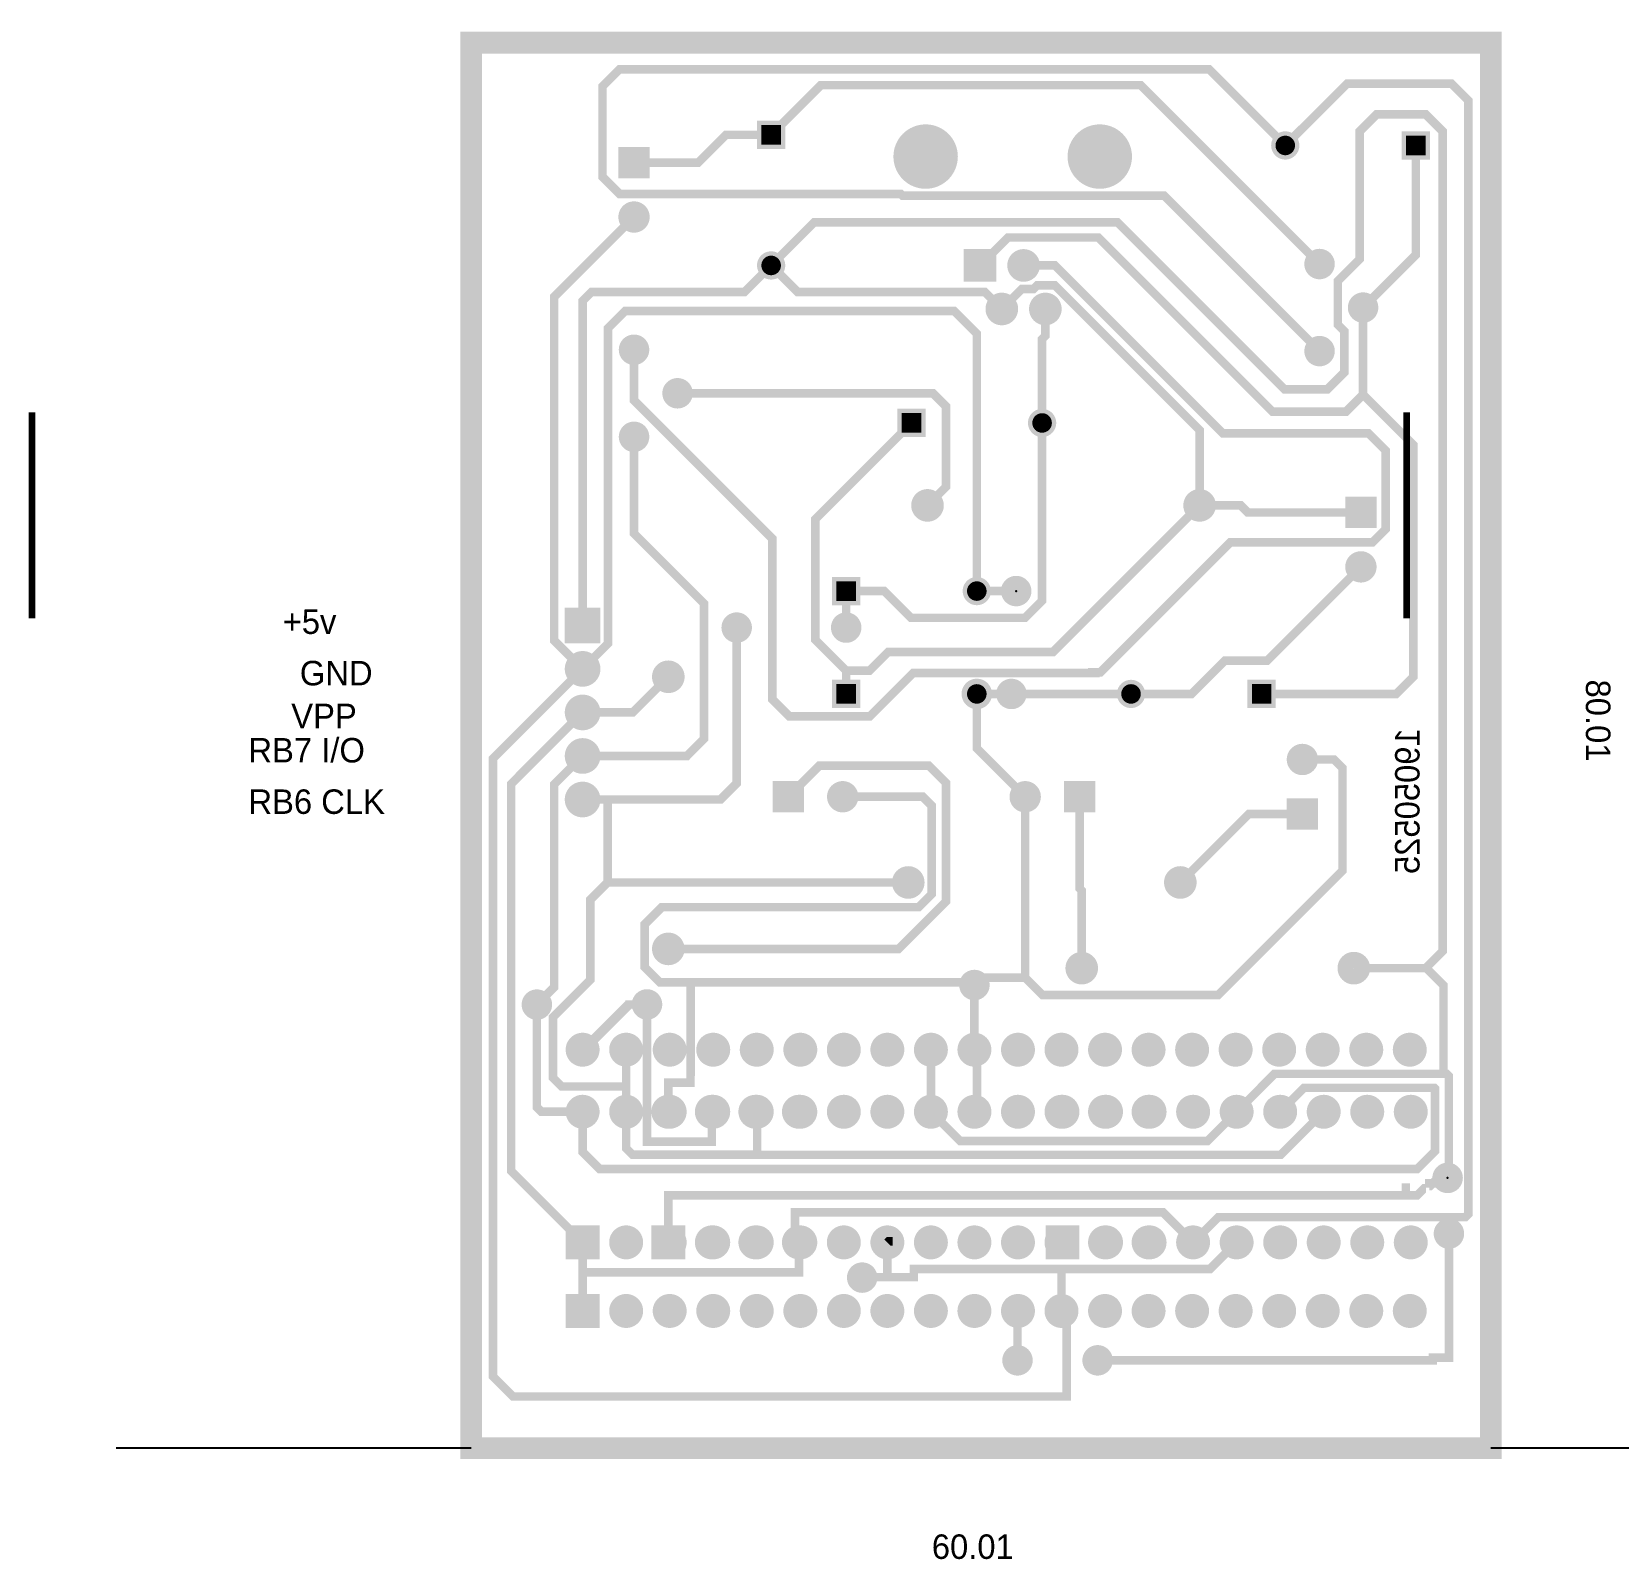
# Model space of a CAD drawing. Extents: x -267 to 397, y 62 to 270.
# Drawn here: x -266.8 to -174.2, y 62.2 to 151.3 of the extents above; entities that cross this region are included whole.
import ezdxf

# ---------------------------------------------------------------- set-up
doc = ezdxf.new("R2010")
doc.units = 0
doc.linetypes.add('ACAD_ISO03W100', pattern=[30, 12, -18])
doc.layers.get('0').update_dxf_attribs({"linetype": 'CONTINUOUS'})
doc.layers.add('ASYBOT', color=7, linetype='CONTINUOUS', true_color=0xffffff)
for name, color, linetype in [('BOTTOM', 7, 'CONTINUOUS'), ('PADSTACKS', 1, 'CONTINUOUS'), ('POWER', 7, 'CONTINUOUS'), ('SMTOP', 7, 'CONTINUOUS'), ('TEXT_SSTOP', 8, 'CONTINUOUS'), ('TOP', 2, 'CONTINUOUS')]:
    doc.layers.add(name, color=color, linetype=linetype)
doc.layers.get('PADSTACKS').off()

# ---------------------------------------------------------------- blocks, each defined once
blk = doc.blocks.new('PADSTACK_TM_CYLND_LLB_PAD3_1')
blk.add_point((0, 0))
at = {"layer": 'ASYBOT', "const_width": 0.052}
blk.add_lwpolyline([(-0.026, 0), (0.026, 0)], dxfattribs=at)
at = {"layer": 'BOTTOM', "const_width": 0.052}
blk.add_lwpolyline([(-0.026, 0), (0.026, 0)], dxfattribs=at)
at = {"layer": 'POWER', "const_width": 0.072}
blk.add_lwpolyline([(-0.036, 0), (0.036, 0)], dxfattribs=at)
at = {"layer": 'SMTOP', "const_width": 0.052}
blk.add_lwpolyline([(-0.026, 0), (0.026, 0)], dxfattribs=at)
at = {"layer": 'TOP', "const_width": 0.052}
blk.add_lwpolyline([(-0.026, 0), (0.026, 0)], dxfattribs=at)
blk = doc.blocks.new('PADSTACK_TM_CYLND_LLB_PAD4_1')
blk.add_point((0, 0))
at = {"layer": 'ASYBOT', "const_width": 0.026}
blk.add_lwpolyline([(-0.013, 0, 1), (0.013, 0, 1)], format="xyb", close=True, dxfattribs=at)
at = {"layer": 'BOTTOM', "const_width": 0.026}
blk.add_lwpolyline([(-0.013, 0, 1), (0.013, 0, 1)], format="xyb", close=True, dxfattribs=at)
at = {"layer": 'POWER', "const_width": 0.036}
blk.add_lwpolyline([(-0.018, 0, 1), (0.018, 0, 1)], format="xyb", close=True, dxfattribs=at)
at = {"layer": 'SMTOP', "const_width": 0.026}
blk.add_lwpolyline([(-0.013, 0, 1), (0.013, 0, 1)], format="xyb", close=True, dxfattribs=at)
at = {"layer": 'TOP', "const_width": 0.026}
blk.add_lwpolyline([(-0.013, 0, 1), (0.013, 0, 1)], format="xyb", close=True, dxfattribs=at)
blk = doc.blocks.new('FOOTPRINT_CAP_POL_C1')
at = {"layer": 'PADSTACKS'}
for name, p in [('PADSTACK_TM_CYLND_LLB_PAD3_1', (0, 0)), ('PADSTACK_TM_CYLND_LLB_PAD4_1', (0.125, 0))]:
    blk.add_blockref(name, p, dxfattribs=at)
blk = doc.blocks.new('FOOTPRINT_CAP_POL_C2')
at = {"layer": 'PADSTACKS'}
for name, p in [('PADSTACK_TM_CYLND_LLB_PAD3_1', (0, 0)), ('PADSTACK_TM_CYLND_LLB_PAD4_1', (0.125, 0))]:
    blk.add_blockref(name, p, dxfattribs=at)
blk = doc.blocks.new('PADSTACK_TM_DIODE_LLB_PAD30')
blk.add_point((0, 0))
at = {"layer": 'ASYBOT', "const_width": 0.0225}
blk.add_lwpolyline([(-0.0112, 0, 1), (0.0112, 0, 1)], format="xyb", close=True, dxfattribs=at)
at = {"layer": 'BOTTOM', "const_width": 0.0225}
blk.add_lwpolyline([(-0.0112, 0, 1), (0.0112, 0, 1)], format="xyb", close=True, dxfattribs=at)
at = {"layer": 'POWER', "const_width": 0.0325}
blk.add_lwpolyline([(-0.0162, 0, 1), (0.0162, 0, 1)], format="xyb", close=True, dxfattribs=at)
at = {"layer": 'SMTOP', "const_width": 0.0225}
blk.add_lwpolyline([(-0.0112, 0, 1), (0.0112, 0, 1)], format="xyb", close=True, dxfattribs=at)
at = {"layer": 'TOP', "const_width": 0.0225}
blk.add_lwpolyline([(-0.0112, 0, 1), (0.0112, 0, 1)], format="xyb", close=True, dxfattribs=at)
blk = doc.blocks.new('PADSTACK_TM_DIODE_LLB_PAD29')
blk.add_point((0, 0))
at = {"layer": 'ASYBOT', "const_width": 0.045}
blk.add_lwpolyline([(-0.0225, 0), (0.0225, 0)], dxfattribs=at)
at = {"layer": 'BOTTOM', "const_width": 0.045}
blk.add_lwpolyline([(-0.0225, 0), (0.0225, 0)], dxfattribs=at)
at = {"layer": 'POWER', "const_width": 0.065}
blk.add_lwpolyline([(-0.0325, 0), (0.0325, 0)], dxfattribs=at)
at = {"layer": 'SMTOP', "const_width": 0.045}
blk.add_lwpolyline([(-0.0225, 0), (0.0225, 0)], dxfattribs=at)
at = {"layer": 'TOP', "const_width": 0.045}
blk.add_lwpolyline([(-0.0225, 0), (0.0225, 0)], dxfattribs=at)
blk = doc.blocks.new('FOOTPRINT_DIODE_D1_2')
at = {"layer": 'PADSTACKS', "rotation": 90}
for name, p in [('PADSTACK_TM_DIODE_LLB_PAD29', (-0.3, 0)), ('PADSTACK_TM_DIODE_LLB_PAD30', (0, 0))]:
    blk.add_blockref(name, p, dxfattribs=at)
blk = doc.blocks.new('FOOTPRINT_DIODE_D2_2')
at = {"layer": 'PADSTACKS', "rotation": 90}
for name, p in [('PADSTACK_TM_DIODE_LLB_PAD29', (-0.3, 0)), ('PADSTACK_TM_DIODE_LLB_PAD30', (0, 0))]:
    blk.add_blockref(name, p, dxfattribs=at)
blk = doc.blocks.new('FOOTPRINT_DIODE_D3_2')
at = {"layer": 'PADSTACKS', "rotation": 90}
for name, p in [('PADSTACK_TM_DIODE_LLB_PAD29', (-0.3, 0)), ('PADSTACK_TM_DIODE_LLB_PAD30', (0, 0))]:
    blk.add_blockref(name, p, dxfattribs=at)
blk = doc.blocks.new('PADSTACK_TM_CYLND_LLB_PAD3')
blk.add_point((0, 0))
at = {"layer": 'ASYBOT', "const_width": 0.052}
blk.add_lwpolyline([(-0.026, 0), (0.026, 0)], dxfattribs=at)
at = {"layer": 'BOTTOM', "const_width": 0.052}
blk.add_lwpolyline([(-0.026, 0), (0.026, 0)], dxfattribs=at)
at = {"layer": 'POWER', "const_width": 0.072}
blk.add_lwpolyline([(-0.036, 0), (0.036, 0)], dxfattribs=at)
at = {"layer": 'SMTOP', "const_width": 0.052}
blk.add_lwpolyline([(-0.026, 0), (0.026, 0)], dxfattribs=at)
at = {"layer": 'TOP', "const_width": 0.052}
blk.add_lwpolyline([(-0.026, 0), (0.026, 0)], dxfattribs=at)
blk = doc.blocks.new('PADSTACK_TM_CYLND_LLB_PAD4')
blk.add_point((0, 0))
at = {"layer": 'ASYBOT', "const_width": 0.026}
blk.add_lwpolyline([(-0.013, 0, 1), (0.013, 0, 1)], format="xyb", close=True, dxfattribs=at)
at = {"layer": 'BOTTOM', "const_width": 0.026}
blk.add_lwpolyline([(-0.013, 0, 1), (0.013, 0, 1)], format="xyb", close=True, dxfattribs=at)
at = {"layer": 'POWER', "const_width": 0.036}
blk.add_lwpolyline([(-0.018, 0, 1), (0.018, 0, 1)], format="xyb", close=True, dxfattribs=at)
at = {"layer": 'SMTOP', "const_width": 0.026}
blk.add_lwpolyline([(-0.013, 0, 1), (0.013, 0, 1)], format="xyb", close=True, dxfattribs=at)
at = {"layer": 'TOP', "const_width": 0.026}
blk.add_lwpolyline([(-0.013, 0, 1), (0.013, 0, 1)], format="xyb", close=True, dxfattribs=at)
blk = doc.blocks.new('FOOTPRINT_LED_D5')
at = {"layer": 'PADSTACKS'}
for name, p in [('PADSTACK_TM_CYLND_LLB_PAD3', (0, 0)), ('PADSTACK_TM_CYLND_LLB_PAD4', (0.125, 0))]:
    blk.add_blockref(name, p, dxfattribs=at)
blk = doc.blocks.new('FOOTPRINT_LED_D6')
at = {"layer": 'PADSTACKS'}
for name, p in [('PADSTACK_TM_CYLND_LLB_PAD3', (0, 0)), ('PADSTACK_TM_CYLND_LLB_PAD4', (0.125, 0))]:
    blk.add_blockref(name, p, dxfattribs=at)
blk = doc.blocks.new('FOOTPRINT_LED_D7')
at = {"layer": 'PADSTACKS'}
for name, p in [('PADSTACK_TM_CYLND_LLB_PAD3', (0, 0)), ('PADSTACK_TM_CYLND_LLB_PAD4', (0.125, 0))]:
    blk.add_blockref(name, p, dxfattribs=at)
blk = doc.blocks.new('FOOTPRINT_DIODE_D8')
at = {"layer": 'PADSTACKS', "rotation": 90}
for name, p in [('PADSTACK_TM_DIODE_LLB_PAD29', (-0.3, 0)), ('PADSTACK_TM_DIODE_LLB_PAD30', (0, 0))]:
    blk.add_blockref(name, p, dxfattribs=at)
blk = doc.blocks.new('FOOTPRINT_DIODE_D9')
at = {"layer": 'PADSTACKS', "rotation": 90}
for name, p in [('PADSTACK_TM_DIODE_LLB_PAD29', (-0.3, 0)), ('PADSTACK_TM_DIODE_LLB_PAD30', (0, 0))]:
    blk.add_blockref(name, p, dxfattribs=at)
blk = doc.blocks.new('FOOTPRINT_DIODE_D10')
at = {"layer": 'PADSTACKS', "rotation": 90}
for name, p in [('PADSTACK_TM_DIODE_LLB_PAD29', (-0.3, 0)), ('PADSTACK_TM_DIODE_LLB_PAD30', (0, 0))]:
    blk.add_blockref(name, p, dxfattribs=at)
blk = doc.blocks.new('PADSTACK_TELE_LLB_PAD2')
blk.add_point((0, 0))
at = {"layer": 'ASYBOT', "const_width": 0.055}
blk.add_lwpolyline([(-0.0275, 0), (0.0275, 0)], dxfattribs=at)
at = {"layer": 'BOTTOM', "const_width": 0.055}
blk.add_lwpolyline([(-0.0275, 0), (0.0275, 0)], dxfattribs=at)
at = {"layer": 'POWER', "const_width": 0.075}
blk.add_lwpolyline([(-0.0375, 0), (0.0375, 0)], dxfattribs=at)
at = {"layer": 'SMTOP', "const_width": 0.055}
blk.add_lwpolyline([(-0.0275, 0), (0.0275, 0)], dxfattribs=at)
at = {"layer": 'TOP', "const_width": 0.055}
blk.add_lwpolyline([(-0.0275, 0), (0.0275, 0)], dxfattribs=at)
blk = doc.blocks.new('PADSTACK_TELE_LLB_PAD1')
blk.add_point((0, 0))
at = {"layer": 'ASYBOT', "const_width": 0.0275}
blk.add_lwpolyline([(-0.01375, 0, 1), (0.01375, 0, 1)], format="xyb", close=True, dxfattribs=at)
at = {"layer": 'BOTTOM', "const_width": 0.0275}
blk.add_lwpolyline([(-0.01375, 0, 1), (0.01375, 0, 1)], format="xyb", close=True, dxfattribs=at)
at = {"layer": 'POWER', "const_width": 0.0375}
blk.add_lwpolyline([(-0.01875, 0, 1), (0.01875, 0, 1)], format="xyb", close=True, dxfattribs=at)
at = {"layer": 'SMTOP', "const_width": 0.0275}
blk.add_lwpolyline([(-0.01375, 0, 1), (0.01375, 0, 1)], format="xyb", close=True, dxfattribs=at)
at = {"layer": 'TOP', "const_width": 0.0275}
blk.add_lwpolyline([(-0.01375, 0, 1), (0.01375, 0, 1)], format="xyb", close=True, dxfattribs=at)
blk = doc.blocks.new('PADSTACK_TELE_LLB_HOLE1')
blk.add_point((0, 0))
at = {"layer": 'ASYBOT', "const_width": 0.064}
blk.add_lwpolyline([(-0.032, 0, 1), (0.032, 0, 1)], format="xyb", close=True, dxfattribs=at)
at = {"layer": 'BOTTOM', "const_width": 0.064}
blk.add_lwpolyline([(-0.032, 0, 1), (0.032, 0, 1)], format="xyb", close=True, dxfattribs=at)
at = {"layer": 'POWER', "const_width": 0.074}
blk.add_lwpolyline([(-0.037, 0, 1), (0.037, 0, 1)], format="xyb", close=True, dxfattribs=at)
at = {"layer": 'SMTOP', "const_width": 0.064}
blk.add_lwpolyline([(-0.032, 0, 1), (0.032, 0, 1)], format="xyb", close=True, dxfattribs=at)
at = {"layer": 'TOP', "const_width": 0.064}
blk.add_lwpolyline([(-0.032, 0, 1), (0.032, 0, 1)], format="xyb", close=True, dxfattribs=at)
blk = doc.blocks.new('FOOTPRINT_RJ12_J2')
at = {"layer": 'PADSTACKS'}
for name, p in [('PADSTACK_TELE_LLB_HOLE1', (-0.275, 0.25)), ('PADSTACK_TELE_LLB_HOLE1', (0.125, 0.25)), ('PADSTACK_TELE_LLB_PAD2', (-0.15, 0)), ('PADSTACK_TELE_LLB_PAD1', (-0.05, 0)), ('PADSTACK_TELE_LLB_PAD1', (-0.1, -0.1)), ('PADSTACK_TELE_LLB_PAD1', (0, -0.1))]:
    blk.add_blockref(name, p, dxfattribs=at)
blk = doc.blocks.new('PADSTACK_BCON100T_LLB_PAD3')
blk.add_point((0, 0))
at = {"layer": 'ASYBOT', "const_width": 0.062}
blk.add_lwpolyline([(-0.031, 0), (0.031, 0)], dxfattribs=at)
at = {"layer": 'BOTTOM', "const_width": 0.062}
blk.add_lwpolyline([(-0.031, 0), (0.031, 0)], dxfattribs=at)
at = {"layer": 'POWER', "const_width": 0.082}
blk.add_lwpolyline([(-0.041, 0), (0.041, 0)], dxfattribs=at)
at = {"layer": 'SMTOP', "const_width": 0.062}
blk.add_lwpolyline([(-0.031, 0), (0.031, 0)], dxfattribs=at)
at = {"layer": 'TOP', "const_width": 0.062}
blk.add_lwpolyline([(-0.031, 0), (0.031, 0)], dxfattribs=at)
blk = doc.blocks.new('PADSTACK_BCON100T_LLB_PAD4')
blk.add_point((0, 0))
at = {"layer": 'ASYBOT', "const_width": 0.031}
blk.add_lwpolyline([(-0.0155, 0, 1), (0.0155, 0, 1)], format="xyb", close=True, dxfattribs=at)
at = {"layer": 'BOTTOM', "const_width": 0.031}
blk.add_lwpolyline([(-0.0155, 0, 1), (0.0155, 0, 1)], format="xyb", close=True, dxfattribs=at)
at = {"layer": 'POWER', "const_width": 0.041}
blk.add_lwpolyline([(-0.0205, 0, 1), (0.0205, 0, 1)], format="xyb", close=True, dxfattribs=at)
at = {"layer": 'SMTOP', "const_width": 0.031}
blk.add_lwpolyline([(-0.0155, 0, 1), (0.0155, 0, 1)], format="xyb", close=True, dxfattribs=at)
at = {"layer": 'TOP', "const_width": 0.031}
blk.add_lwpolyline([(-0.0155, 0, 1), (0.0155, 0, 1)], format="xyb", close=True, dxfattribs=at)
blk = doc.blocks.new('FOOTPRINT_CON5_J3')
at = {"layer": 'PADSTACKS'}
for name, p in [('PADSTACK_BCON100T_LLB_PAD3', (0, 0)), ('PADSTACK_BCON100T_LLB_PAD4', (0.1, 0)), ('PADSTACK_BCON100T_LLB_PAD4', (0.2, 0)), ('PADSTACK_BCON100T_LLB_PAD4', (0.3, 0)), ('PADSTACK_BCON100T_LLB_PAD4', (0.4, 0))]:
    blk.add_blockref(name, p, dxfattribs=at)
blk = doc.blocks.new('PADSTACK_T1_1')
blk.add_point((0, 0))
at = {"layer": 'BOTTOM', "const_width": 0.031}
blk.add_lwpolyline([(-0.0155, 0, 1), (0.0155, 0, 1)], format="xyb", close=True, dxfattribs=at)
at = {"layer": 'POWER', "const_width": 0.035}
blk.add_lwpolyline([(-0.0175, 0, 1), (0.0175, 0, 1)], format="xyb", close=True, dxfattribs=at)
at = {"layer": 'SMTOP', "const_width": 0.0335}
blk.add_lwpolyline([(-0.01675, 0, 1), (0.01675, 0, 1)], format="xyb", close=True, dxfattribs=at)
at = {"layer": 'TOP', "const_width": 0.031}
blk.add_lwpolyline([(-0.0155, 0, 1), (0.0155, 0, 1)], format="xyb", close=True, dxfattribs=at)
blk = doc.blocks.new('FOOTPRINT_BC_Q1')
at = {"layer": 'PADSTACKS'}
for p in [(0, 0), (0.2, 0), (0.1, -0.1)]:
    blk.add_blockref('PADSTACK_T1_1', p, dxfattribs=at)
blk = doc.blocks.new('FOOTPRINT_BC_Q2')
at = {"layer": 'PADSTACKS'}
for p in [(0, 0), (0.2, 0), (0.1, -0.1)]:
    blk.add_blockref('PADSTACK_T1_1', p, dxfattribs=at)
blk = doc.blocks.new('PADSTACK_TM_AXIAL_LLB_PAD1')
blk.add_point((0, 0))
at = {"layer": 'ASYBOT', "const_width": 0.0275}
blk.add_lwpolyline([(-0.0137, 0, 1), (0.0137, 0, 1)], format="xyb", close=True, dxfattribs=at)
at = {"layer": 'BOTTOM', "const_width": 0.0275}
blk.add_lwpolyline([(-0.0137, 0, 1), (0.0137, 0, 1)], format="xyb", close=True, dxfattribs=at)
at = {"layer": 'POWER', "const_width": 0.0375}
blk.add_lwpolyline([(-0.0187, 0, 1), (0.0187, 0, 1)], format="xyb", close=True, dxfattribs=at)
at = {"layer": 'SMTOP', "const_width": 0.0275}
blk.add_lwpolyline([(-0.0137, 0, 1), (0.0137, 0, 1)], format="xyb", close=True, dxfattribs=at)
at = {"layer": 'TOP', "const_width": 0.0275}
blk.add_lwpolyline([(-0.0137, 0, 1), (0.0137, 0, 1)], format="xyb", close=True, dxfattribs=at)
blk = doc.blocks.new('FOOTPRINT_RESISTOR_3_R1')
at = {"layer": 'PADSTACKS'}
for p in [(0, 0), (0.625, 0)]:
    blk.add_blockref('PADSTACK_TM_AXIAL_LLB_PAD1', p, dxfattribs=at)
blk = doc.blocks.new('FOOTPRINT_RESISTOR_3_R2')
at = {"layer": 'PADSTACKS'}
for p in [(0, 0), (0.625, 0)]:
    blk.add_blockref('PADSTACK_TM_AXIAL_LLB_PAD1', p, dxfattribs=at)
blk = doc.blocks.new('FOOTPRINT_RESISTOR_3_R3')
at = {"layer": 'PADSTACKS'}
for p in [(0, 0), (0.625, 0)]:
    blk.add_blockref('PADSTACK_TM_AXIAL_LLB_PAD1', p, dxfattribs=at)
blk = doc.blocks.new('FOOTPRINT_RESISTOR_3_R4')
at = {"layer": 'PADSTACKS'}
for p in [(0, 0), (0.625, 0)]:
    blk.add_blockref('PADSTACK_TM_AXIAL_LLB_PAD1', p, dxfattribs=at)
blk = doc.blocks.new('PADSTACK_DIP100T_LLB_PAD1')
blk.add_point((0, 0))
at = {"layer": 'ASYBOT', "const_width": 0.058}
blk.add_lwpolyline([(-0.029, 0), (0.029, 0)], dxfattribs=at)
at = {"layer": 'BOTTOM', "const_width": 0.058}
blk.add_lwpolyline([(-0.029, 0), (0.029, 0)], dxfattribs=at)
at = {"layer": 'POWER', "const_width": 0.078}
blk.add_lwpolyline([(-0.039, 0), (0.039, 0)], dxfattribs=at)
at = {"layer": 'SMTOP', "const_width": 0.058}
blk.add_lwpolyline([(-0.029, 0), (0.029, 0)], dxfattribs=at)
at = {"layer": 'TOP', "const_width": 0.058}
blk.add_lwpolyline([(-0.029, 0), (0.029, 0)], dxfattribs=at)
blk = doc.blocks.new('PADSTACK_DIP100T_LLB_PAD2')
blk.add_point((0, 0))
at = {"layer": 'ASYBOT', "const_width": 0.029}
blk.add_lwpolyline([(-0.0145, 0, 1), (0.0145, 0, 1)], format="xyb", close=True, dxfattribs=at)
at = {"layer": 'BOTTOM', "const_width": 0.029}
blk.add_lwpolyline([(-0.0145, 0, 1), (0.0145, 0, 1)], format="xyb", close=True, dxfattribs=at)
at = {"layer": 'POWER', "const_width": 0.039}
blk.add_lwpolyline([(-0.0195, 0, 1), (0.0195, 0, 1)], format="xyb", close=True, dxfattribs=at)
at = {"layer": 'SMTOP', "const_width": 0.029}
blk.add_lwpolyline([(-0.0145, 0, 1), (0.0145, 0, 1)], format="xyb", close=True, dxfattribs=at)
at = {"layer": 'TOP', "const_width": 0.029}
blk.add_lwpolyline([(-0.0145, 0, 1), (0.0145, 0, 1)], format="xyb", close=True, dxfattribs=at)
blk = doc.blocks.new('FOOTPRINT_DIP_18_U2')
at = {"layer": 'PADSTACKS'}
for name, p in [('PADSTACK_DIP100T_LLB_PAD2', (0, 0.3)), ('PADSTACK_DIP100T_LLB_PAD2', (0.1, 0.3)), ('PADSTACK_DIP100T_LLB_PAD2', (0.2, 0.3)), ('PADSTACK_DIP100T_LLB_PAD2', (0.3, 0.3)), ('PADSTACK_DIP100T_LLB_PAD2', (0.4, 0.3)), ('PADSTACK_DIP100T_LLB_PAD2', (0.5, 0.3)), ('PADSTACK_DIP100T_LLB_PAD2', (0.6, 0.3)), ('PADSTACK_DIP100T_LLB_PAD2', (0.7, 0.3)), ('PADSTACK_DIP100T_LLB_PAD2', (0.8, 0.3)), ('PADSTACK_DIP100T_LLB_PAD1', (0, 0)), ('PADSTACK_DIP100T_LLB_PAD2', (0.1, 0)), ('PADSTACK_DIP100T_LLB_PAD2', (0.2, 0)), ('PADSTACK_DIP100T_LLB_PAD2', (0.3, 0)), ('PADSTACK_DIP100T_LLB_PAD2', (0.4, 0)), ('PADSTACK_DIP100T_LLB_PAD2', (0.5, 0)), ('PADSTACK_DIP100T_LLB_PAD2', (0.6, 0)), ('PADSTACK_DIP100T_LLB_PAD2', (0.7, 0)), ('PADSTACK_DIP100T_LLB_PAD2', (0.8, 0))]:
    blk.add_blockref(name, p, dxfattribs=at)
blk = doc.blocks.new('PADSTACK_DIP100T_LLB_PAD4_1')
blk.add_point((0, 0))
at = {"layer": 'ASYBOT', "const_width": 0.058}
blk.add_lwpolyline([(-0.029, 0), (0.029, 0)], dxfattribs=at)
at = {"layer": 'BOTTOM', "const_width": 0.058}
blk.add_lwpolyline([(-0.029, 0), (0.029, 0)], dxfattribs=at)
at = {"layer": 'POWER', "const_width": 0.078}
blk.add_lwpolyline([(-0.039, 0), (0.039, 0)], dxfattribs=at)
at = {"layer": 'SMTOP', "const_width": 0.058}
blk.add_lwpolyline([(-0.029, 0), (0.029, 0)], dxfattribs=at)
at = {"layer": 'TOP', "const_width": 0.058}
blk.add_lwpolyline([(-0.029, 0), (0.029, 0)], dxfattribs=at)
blk = doc.blocks.new('PADSTACK_DIP100T_LLB_PAD3_1')
blk.add_point((0, 0))
at = {"layer": 'ASYBOT', "const_width": 0.029}
blk.add_lwpolyline([(-0.0145, 0, 1), (0.0145, 0, 1)], format="xyb", close=True, dxfattribs=at)
at = {"layer": 'BOTTOM', "const_width": 0.029}
blk.add_lwpolyline([(-0.0145, 0, 1), (0.0145, 0, 1)], format="xyb", close=True, dxfattribs=at)
at = {"layer": 'POWER', "const_width": 0.039}
blk.add_lwpolyline([(-0.0195, 0, 1), (0.0195, 0, 1)], format="xyb", close=True, dxfattribs=at)
at = {"layer": 'SMTOP', "const_width": 0.029}
blk.add_lwpolyline([(-0.0145, 0, 1), (0.0145, 0, 1)], format="xyb", close=True, dxfattribs=at)
at = {"layer": 'TOP', "const_width": 0.029}
blk.add_lwpolyline([(-0.0145, 0, 1), (0.0145, 0, 1)], format="xyb", close=True, dxfattribs=at)
blk = doc.blocks.new('PADSTACK_DIP100T_LLB_PAD5_1')
blk.add_point((0, 0))
at = {"layer": 'ASYBOT', "const_width": 0.029}
blk.add_lwpolyline([(-0.0145, 0, 1), (0.0145, 0, 1)], format="xyb", close=True, dxfattribs=at)
at = {"layer": 'BOTTOM', "const_width": 0.029}
blk.add_lwpolyline([(-0.0145, 0, 1), (0.0145, 0, 1)], format="xyb", close=True, dxfattribs=at)
at = {"layer": 'POWER', "const_width": 0.039}
blk.add_lwpolyline([(-0.0195, 0, 1), (0.0195, 0, 1)], format="xyb", close=True, dxfattribs=at)
at = {"layer": 'SMTOP', "const_width": 0.029}
blk.add_lwpolyline([(-0.0145, 0, 1), (0.0145, 0, 1)], format="xyb", close=True, dxfattribs=at)
at = {"layer": 'TOP', "const_width": 0.029}
blk.add_lwpolyline([(-0.0145, 0, 1), (0.0145, 0, 1)], format="xyb", close=True, dxfattribs=at)
blk = doc.blocks.new('FOOTPRINT_DIP_100_28_W_600_L1_3')
at = {"layer": 'PADSTACKS'}
for name, p in [('PADSTACK_DIP100T_LLB_PAD5_1', (0, 0.6)), ('PADSTACK_DIP100T_LLB_PAD5_1', (0.1, 0.6)), ('PADSTACK_DIP100T_LLB_PAD5_1', (0.2, 0.6)), ('PADSTACK_DIP100T_LLB_PAD5_1', (0.3, 0.6)), ('PADSTACK_DIP100T_LLB_PAD5_1', (0.4, 0.6)), ('PADSTACK_DIP100T_LLB_PAD5_1', (0.5, 0.6)), ('PADSTACK_DIP100T_LLB_PAD5_1', (0.6, 0.6)), ('PADSTACK_DIP100T_LLB_PAD5_1', (0.7, 0.6)), ('PADSTACK_DIP100T_LLB_PAD5_1', (0.8, 0.6)), ('PADSTACK_DIP100T_LLB_PAD5_1', (0.9, 0.6)), ('PADSTACK_DIP100T_LLB_PAD5_1', (1, 0.6)), ('PADSTACK_DIP100T_LLB_PAD5_1', (1.1, 0.6)), ('PADSTACK_DIP100T_LLB_PAD5_1', (1.2, 0.6)), ('PADSTACK_DIP100T_LLB_PAD5_1', (1.3, 0.6)), ('PADSTACK_DIP100T_LLB_PAD3_1', (0.1, 0)), ('PADSTACK_DIP100T_LLB_PAD3_1', (0.2, 0)), ('PADSTACK_DIP100T_LLB_PAD3_1', (0.3, 0)), ('PADSTACK_DIP100T_LLB_PAD3_1', (0.4, 0)), ('PADSTACK_DIP100T_LLB_PAD3_1', (0.5, 0)), ('PADSTACK_DIP100T_LLB_PAD3_1', (0.6, 0)), ('PADSTACK_DIP100T_LLB_PAD3_1', (0.7, 0)), ('PADSTACK_DIP100T_LLB_PAD3_1', (0.8, 0)), ('PADSTACK_DIP100T_LLB_PAD3_1', (0.9, 0)), ('PADSTACK_DIP100T_LLB_PAD3_1', (1, 0)), ('PADSTACK_DIP100T_LLB_PAD3_1', (1.1, 0)), ('PADSTACK_DIP100T_LLB_PAD3_1', (1.2, 0)), ('PADSTACK_DIP100T_LLB_PAD3_1', (1.3, 0))]:
    blk.add_blockref(name, p, dxfattribs=at)
at = {"layer": 'PADSTACKS', "rotation": 90}
blk.add_blockref('PADSTACK_DIP100T_LLB_PAD4_1', (0, 0), dxfattribs=at)
blk = doc.blocks.new('FOOTPRINT_DIP_100_28_W_300_L1_3')
at = {"layer": 'PADSTACKS'}
for name, p in [('PADSTACK_DIP100T_LLB_PAD5_1', (0, 0.3)), ('PADSTACK_DIP100T_LLB_PAD5_1', (0.1, 0.3)), ('PADSTACK_DIP100T_LLB_PAD5_1', (0.2, 0.3)), ('PADSTACK_DIP100T_LLB_PAD5_1', (0.3, 0.3)), ('PADSTACK_DIP100T_LLB_PAD5_1', (0.4, 0.3)), ('PADSTACK_DIP100T_LLB_PAD5_1', (0.5, 0.3)), ('PADSTACK_DIP100T_LLB_PAD5_1', (0.6, 0.3)), ('PADSTACK_DIP100T_LLB_PAD5_1', (0.7, 0.3)), ('PADSTACK_DIP100T_LLB_PAD5_1', (0.8, 0.3)), ('PADSTACK_DIP100T_LLB_PAD5_1', (0.9, 0.3)), ('PADSTACK_DIP100T_LLB_PAD5_1', (1, 0.3)), ('PADSTACK_DIP100T_LLB_PAD5_1', (1.1, 0.3)), ('PADSTACK_DIP100T_LLB_PAD5_1', (1.2, 0.3)), ('PADSTACK_DIP100T_LLB_PAD5_1', (1.3, 0.3)), ('PADSTACK_DIP100T_LLB_PAD3_1', (0.1, 0)), ('PADSTACK_DIP100T_LLB_PAD3_1', (0.2, 0)), ('PADSTACK_DIP100T_LLB_PAD3_1', (0.3, 0)), ('PADSTACK_DIP100T_LLB_PAD3_1', (0.4, 0)), ('PADSTACK_DIP100T_LLB_PAD3_1', (0.5, 0)), ('PADSTACK_DIP100T_LLB_PAD3_1', (0.6, 0)), ('PADSTACK_DIP100T_LLB_PAD3_1', (0.7, 0)), ('PADSTACK_DIP100T_LLB_PAD3_1', (0.8, 0)), ('PADSTACK_DIP100T_LLB_PAD3_1', (0.9, 0)), ('PADSTACK_DIP100T_LLB_PAD3_1', (1, 0)), ('PADSTACK_DIP100T_LLB_PAD3_1', (1.1, 0)), ('PADSTACK_DIP100T_LLB_PAD3_1', (1.2, 0)), ('PADSTACK_DIP100T_LLB_PAD3_1', (1.3, 0))]:
    blk.add_blockref(name, p, dxfattribs=at)
at = {"layer": 'PADSTACKS', "rotation": 90}
blk.add_blockref('PADSTACK_DIP100T_LLB_PAD4_1', (0, 0), dxfattribs=at)
blk = doc.blocks.new('FOOTPRINT_DIP_100_40_W_600_L2_3')
at = {"layer": 'PADSTACKS'}
for name, p in [('PADSTACK_DIP100T_LLB_PAD5_1', (0, 0.6)), ('PADSTACK_DIP100T_LLB_PAD5_1', (0.1, 0.6)), ('PADSTACK_DIP100T_LLB_PAD5_1', (0.2, 0.6)), ('PADSTACK_DIP100T_LLB_PAD5_1', (0.3, 0.6)), ('PADSTACK_DIP100T_LLB_PAD5_1', (0.4, 0.6)), ('PADSTACK_DIP100T_LLB_PAD5_1', (0.5, 0.6)), ('PADSTACK_DIP100T_LLB_PAD5_1', (0.6, 0.6)), ('PADSTACK_DIP100T_LLB_PAD5_1', (0.7, 0.6)), ('PADSTACK_DIP100T_LLB_PAD5_1', (0.8, 0.6)), ('PADSTACK_DIP100T_LLB_PAD5_1', (0.9, 0.6)), ('PADSTACK_DIP100T_LLB_PAD5_1', (1, 0.6)), ('PADSTACK_DIP100T_LLB_PAD5_1', (1.1, 0.6)), ('PADSTACK_DIP100T_LLB_PAD5_1', (1.2, 0.6)), ('PADSTACK_DIP100T_LLB_PAD5_1', (1.3, 0.6)), ('PADSTACK_DIP100T_LLB_PAD5_1', (1.4, 0.6)), ('PADSTACK_DIP100T_LLB_PAD5_1', (1.5, 0.6)), ('PADSTACK_DIP100T_LLB_PAD5_1', (1.6, 0.6)), ('PADSTACK_DIP100T_LLB_PAD5_1', (1.7, 0.6)), ('PADSTACK_DIP100T_LLB_PAD5_1', (1.8, 0.6)), ('PADSTACK_DIP100T_LLB_PAD5_1', (1.9, 0.6)), ('PADSTACK_DIP100T_LLB_PAD3_1', (0.1, 0)), ('PADSTACK_DIP100T_LLB_PAD3_1', (0.2, 0)), ('PADSTACK_DIP100T_LLB_PAD3_1', (0.3, 0)), ('PADSTACK_DIP100T_LLB_PAD3_1', (0.4, 0)), ('PADSTACK_DIP100T_LLB_PAD3_1', (0.5, 0)), ('PADSTACK_DIP100T_LLB_PAD3_1', (0.6, 0)), ('PADSTACK_DIP100T_LLB_PAD3_1', (0.7, 0)), ('PADSTACK_DIP100T_LLB_PAD3_1', (0.8, 0)), ('PADSTACK_DIP100T_LLB_PAD3_1', (0.9, 0)), ('PADSTACK_DIP100T_LLB_PAD3_1', (1, 0)), ('PADSTACK_DIP100T_LLB_PAD3_1', (1.1, 0)), ('PADSTACK_DIP100T_LLB_PAD3_1', (1.2, 0)), ('PADSTACK_DIP100T_LLB_PAD3_1', (1.3, 0)), ('PADSTACK_DIP100T_LLB_PAD3_1', (1.4, 0)), ('PADSTACK_DIP100T_LLB_PAD3_1', (1.5, 0)), ('PADSTACK_DIP100T_LLB_PAD3_1', (1.6, 0)), ('PADSTACK_DIP100T_LLB_PAD3_1', (1.7, 0)), ('PADSTACK_DIP100T_LLB_PAD3_1', (1.8, 0)), ('PADSTACK_DIP100T_LLB_PAD3_1', (1.9, 0))]:
    blk.add_blockref(name, p, dxfattribs=at)
at = {"layer": 'PADSTACKS', "rotation": 90}
blk.add_blockref('PADSTACK_DIP100T_LLB_PAD4_1', (0, 0), dxfattribs=at)
blk = doc.blocks.new('FOOTPRINT_DIP_100_8_W_300_L_4_5')
at = {"layer": 'PADSTACKS'}
for name, p in [('PADSTACK_DIP100T_LLB_PAD5_1', (0, 0.3)), ('PADSTACK_DIP100T_LLB_PAD5_1', (0.1, 0.3)), ('PADSTACK_DIP100T_LLB_PAD5_1', (0.2, 0.3)), ('PADSTACK_DIP100T_LLB_PAD5_1', (0.3, 0.3)), ('PADSTACK_DIP100T_LLB_PAD3_1', (0.1, 0)), ('PADSTACK_DIP100T_LLB_PAD3_1', (0.2, 0)), ('PADSTACK_DIP100T_LLB_PAD3_1', (0.3, 0))]:
    blk.add_blockref(name, p, dxfattribs=at)
at = {"layer": 'PADSTACKS', "rotation": 90}
blk.add_blockref('PADSTACK_DIP100T_LLB_PAD4_1', (0, 0), dxfattribs=at)
blk = doc.blocks.new('VIASTACK_VIA1')
blk.add_point((0, 0))
at = {"layer": 'BOTTOM', "const_width": 0.03}
blk.add_lwpolyline([(-0.015, 0, 1), (0.015, 0, 1)], format="xyb", close=True, dxfattribs=at)
at = {"layer": 'POWER', "const_width": 0.035}
blk.add_lwpolyline([(-0.0175, 0, 1), (0.0175, 0, 1)], format="xyb", close=True, dxfattribs=at)
at = {"layer": 'SMTOP', "const_width": 0.0325}
blk.add_lwpolyline([(-0.0162, 0, 1), (0.0162, 0, 1)], format="xyb", close=True, dxfattribs=at)
at = {"layer": 'TOP', "const_width": 0.03}
blk.add_lwpolyline([(-0.015, 0, 1), (0.015, 0, 1)], format="xyb", close=True, dxfattribs=at)
blk = doc.blocks.new('FOOTPRINT_VIA1')
at = {"layer": 'PADSTACKS'}
blk.add_blockref('VIASTACK_VIA1', (0, 0), dxfattribs=at)

msp = doc.modelspace()

# ---------------------------------------------------------------- linework, layer by layer
for points, const_width in [([(-181.668, 71.202), (-181.668, 150.695), (-241.162, 150.695), (-241.162, 68.702), (-181.668, 68.702), (-181.668, 71.202)], 1.27), ([(-191.667, 132.697), (-200.734, 141.764), (-216.001, 141.764), (-216.102, 141.865), (-232.501, 141.865), (-233.501, 142.865), (-233.501, 148.141), (-232.501, 149.141), (-198.112, 149.141), (-193.667, 144.696)], 0.5), ([(-223.664, 145.316), (-220.765, 148.215), (-202.105, 148.215), (-191.667, 137.777)], 0.5), ([(-193.667, 144.696), (-190.055, 148.307), (-183.981, 148.307), (-182.981, 147.308), (-182.981, 82.353), (-183.159, 82.175), (-197.571, 82.175), (-199.045, 80.701)], 0.5), ([(-189.667, 96.7), (-185.438, 96.7), (-185.438, 96.741), (-184.479, 97.7), (-184.479, 145.513), (-185.479, 146.513), (-188.331, 146.513), (-189.331, 145.513), (-189.331, 138.055), (-190.601, 136.785), (-190.601, 134.245), (-190.22, 133.864), (-190.22, 131.46), (-191.22, 130.461), (-193.7, 130.461), (-203.45, 140.211), (-221.149, 140.211), (-223.664, 137.696)], 0.5), ([(-223.664, 145.316), (-226.293, 145.316), (-227.913, 143.696), (-231.663, 143.696)], 0.5), ([(-189.127, 135.237), (-186.047, 138.317), (-186.047, 144.696)], 0.5), ([(-231.663, 140.521), (-236.321, 135.863), (-236.321, 115.816), (-234.663, 114.158)], 0.5), ([(-189.127, 135.237), (-189.127, 130.165), (-190.127, 129.165), (-194.411, 129.165), (-204.571, 139.325), (-209.846, 139.325), (-211.475, 137.696)], 0.5), ([(-223.664, 137.696), (-225.21, 136.15), (-234.136, 136.15), (-234.663, 135.624), (-234.663, 116.698)], 0.5), ([(-223.664, 137.696), (-222.118, 136.15), (-211.199, 136.15), (-210.205, 135.156)], 0.5), ([(-208.935, 137.696), (-207.111, 137.696), (-197.31, 127.895), (-188.807, 127.895), (-187.807, 126.895), (-187.807, 122.307), (-188.569, 121.545), (-196.871, 121.545), (-204.464, 113.952), (-205.175, 113.952)], 0.5), ([(-198.666, 123.697), (-198.666, 128.087), (-207.111, 136.531), (-208.152, 136.531), (-208.355, 136.328), (-209.034, 136.328), (-210.205, 135.156)], 0.5), ([(-234.663, 114.158), (-233.183, 115.638), (-233.183, 134.033), (-232.183, 135.033), (-212.978, 135.033), (-211.665, 133.719), (-211.665, 118.698)], 0.5), ([(-207.665, 135.156), (-207.665, 133.584), (-207.855, 133.394), (-207.855, 128.507)], 0.5), ([(-195.046, 112.698), (-187.189, 112.698), (-186.189, 113.698), (-186.189, 127.227), (-189.127, 130.165), (-189.127, 135.237)], 0.5), ([(-204.491, 113.925), (-215.366, 113.925), (-217.904, 111.387), (-222.598, 111.387), (-223.598, 112.387), (-223.598, 121.758), (-231.663, 129.823), (-231.663, 132.777)], 0.5), ([(-229.123, 130.237), (-214.224, 130.237), (-213.461, 129.474), (-213.461, 124.778), (-214.541, 123.697)], 0.5), ([(-215.475, 128.507), (-221.081, 122.902), (-221.081, 115.85), (-219.285, 114.054), (-219.285, 112.698)], 0.5), ([(-219.285, 118.698), (-217.061, 118.698), (-215.5, 117.137), (-208.855, 117.137), (-207.855, 118.136), (-207.855, 128.507)], 0.5), ([(-234.663, 109.078), (-228.575, 109.078), (-227.576, 110.078), (-227.576, 117.963), (-231.663, 122.051), (-231.663, 127.697)], 0.5), ([(-219.285, 112.698), (-219.285, 114.054), (-217.93, 114.054), (-216.837, 115.146), (-207.217, 115.146), (-198.666, 123.697)], 0.5), ([(-198.666, 123.697), (-196.268, 123.697), (-195.855, 123.285), (-189.255, 123.285)], 0.5), ([(-189.255, 120.11), (-194.727, 114.638), (-197.195, 114.638), (-199.135, 112.698), (-202.666, 112.698)], 0.5), ([(-219.285, 116.568), (-219.285, 118.698)], 0.5), ([(-211.665, 118.698), (-209.366, 118.698)], 0.5), ([(-225.673, 116.568), (-225.673, 107.487), (-226.622, 106.538), (-234.663, 106.538)], 0.5), ([(-234.663, 114.158), (-239.897, 108.924), (-239.897, 72.888), (-238.721, 71.712), (-206.42, 71.712), (-206.42, 76.701), (-206.723, 76.701)], 0.5), ([(-234.663, 111.618), (-231.744, 111.618), (-229.663, 113.698)], 0.5), ([(-211.665, 112.698), (-211.665, 112.698)], 0.5), ([(-208.841, 106.699), (-211.665, 109.523), (-211.665, 112.698)], 0.5), ([(-211.665, 112.698), (-209.646, 112.698)], 0.5), ([(-209.646, 112.698), (-202.666, 112.698)], 0.5), ([(-234.663, 111.618), (-238.829, 107.452), (-238.829, 84.867), (-234.663, 80.701)], 0.5), ([(-237.332, 94.572), (-237.332, 94.579), (-236.321, 95.59), (-236.321, 107.42), (-234.663, 109.078)], 0.5), ([(-229.663, 97.823), (-216.228, 97.823), (-213.461, 100.59), (-213.461, 107.515), (-214.461, 108.515), (-220.848, 108.515), (-222.664, 106.699)], 0.5), ([(-192.667, 108.874), (-190.823, 108.874), (-190.331, 108.382), (-190.331, 102.384), (-197.576, 95.138), (-207.841, 95.138), (-208.841, 96.138), (-208.841, 106.699)], 0.5), ([(-234.663, 106.538), (-233.208, 106.538), (-233.208, 101.699), (-215.665, 101.699)], 0.5), ([(-208.841, 106.699), (-208.841, 96.138), (-211.38, 96.138), (-211.803, 95.715)], 0.5), ([(-205.666, 106.699), (-205.666, 101.349), (-205.542, 101.225), (-205.542, 96.7)], 0.5), ([(-199.79, 101.699), (-195.79, 105.699), (-192.667, 105.699)], 0.5), ([(-215.665, 101.699), (-233.208, 101.699), (-234.208, 100.699), (-234.208, 96.018), (-236.392, 93.834), (-236.392, 90.307), (-235.88, 89.795), (-232.123, 89.795), (-232.123, 88.321)], 0.5), ([(-196.505, 88.321), (-194.295, 90.532), (-184.438, 90.532), (-184.438, 95.7), (-185.438, 96.7), (-189.667, 96.7)], 0.5), ([(-211.803, 91.941), (-211.803, 95.715)], 0.5), ([(-237.332, 94.572), (-237.332, 88.584), (-237.068, 88.321), (-234.663, 88.321)], 0.5), ([(-230.906, 94.582), (-232.011, 94.582), (-233.598, 92.996), (-234.663, 91.941)], 0.5), ([(-234.663, 91.941), (-233.598, 92.996), (-232.011, 94.582)], 0.5), ([(-230.906, 94.582), (-231.922, 94.582), (-231.922, 94.572), (-234.552, 91.941), (-234.663, 91.941)], 0.5), ([(-230.906, 94.582), (-230.906, 86.571), (-227.123, 86.571), (-227.123, 88.321)], 0.5), ([(-232.123, 88.321), (-232.123, 91.941)], 0.5), ([(-214.343, 88.321), (-214.343, 91.941)], 0.5), ([(-211.803, 91.941), (-211.803, 91.499), (-211.652, 91.499), (-211.652, 88.298)], 0.5), ([(-185.27, 83.99), (-185.27, 84.15), (-185.062, 84.15), (-184.43, 84.782), (-184.424, 84.782), (-184.424, 84.788), (-184.417, 84.788), (-184.417, 84.794), (-184.411, 84.801), (-184.404, 84.801), (-184.404, 84.807), (-184.398, 84.807), (-184.398, 84.813), (-184.392, 84.813), (-184.392, 84.82), (-184.379, 84.832), (-184.373, 84.832), (-184.373, 84.839), (-184.366, 84.839), (-184.366, 84.845), (-184.36, 84.845), (-184.36, 84.851), (-184.347, 84.864), (-184.341, 84.864), (-184.341, 84.871), (-184.335, 84.871), (-184.335, 84.877), (-184.328, 84.877), (-184.328, 84.883), (-184.124, 85.088), (-184.124, 90.405), (-184.251, 90.532), (-194.295, 90.532), (-196.505, 88.321)], 0.5), ([(-196.505, 88.321), (-194.295, 90.532), (-184.251, 90.532), (-184.124, 90.405), (-184.124, 85.088), (-184.328, 84.883), (-184.328, 84.877), (-184.335, 84.877), (-184.335, 84.871), (-184.341, 84.871), (-184.341, 84.864), (-184.347, 84.864), (-184.36, 84.851), (-184.36, 84.845), (-184.366, 84.845), (-184.366, 84.839), (-184.373, 84.839), (-184.373, 84.832), (-184.379, 84.832), (-184.392, 84.82), (-184.392, 84.813), (-184.398, 84.813), (-184.398, 84.807), (-184.404, 84.807), (-184.404, 84.801), (-184.411, 84.801), (-184.417, 84.794), (-184.417, 84.788), (-184.424, 84.788), (-184.424, 84.782), (-184.43, 84.782), (-185.062, 84.15), (-184.195, 84.15), (-184.195, 84.463)], 0.5), ([(-185.27, 83.99), (-185.222, 83.99), (-184.43, 84.782), (-184.424, 84.782), (-184.424, 84.788), (-184.417, 84.788), (-184.417, 84.794), (-184.411, 84.801), (-184.404, 84.801), (-184.404, 84.807), (-184.398, 84.807), (-184.398, 84.813), (-184.392, 84.813), (-184.392, 84.82), (-184.379, 84.832), (-184.373, 84.832), (-184.373, 84.839), (-184.366, 84.839), (-184.366, 84.845), (-184.36, 84.845), (-184.36, 84.851), (-184.347, 84.864), (-184.341, 84.864), (-184.341, 84.871), (-184.335, 84.871), (-184.335, 84.877), (-184.328, 84.877), (-184.328, 84.883), (-184.124, 85.088), (-184.124, 90.405), (-184.251, 90.532), (-194.295, 90.532), (-196.505, 88.321)], 0.5), ([(-193.965, 88.321), (-192.568, 89.719), (-184.975, 89.719), (-184.937, 89.68), (-184.937, 86.02), (-185.976, 84.98), (-233.663, 84.98), (-234.663, 85.98), (-234.663, 88.321)], 0.5), ([(-232.123, 88.321), (-232.123, 86.188), (-231.758, 85.823), (-224.479, 85.823), (-224.479, 88.321), (-224.583, 88.321)], 0.5), ([(-191.425, 88.321), (-193.938, 85.809), (-224.479, 85.809), (-224.479, 88.321), (-224.583, 88.321)], 0.5), ([(-196.505, 88.321), (-198.206, 86.62), (-212.642, 86.62), (-214.343, 88.321)], 0.5), ([(-229.663, 80.701), (-229.663, 83.445), (-186.633, 83.445), (-186.633, 84.15)], 0.5), ([(-229.663, 80.701), (-229.663, 83.445), (-185.975, 83.445), (-185.558, 83.862), (-185.465, 83.862)], 0.5), ([(-229.663, 80.701), (-229.663, 83.445), (-185.975, 83.445), (-185.558, 83.862), (-185.465, 83.862)], 0.5), ([(-199.045, 80.701), (-200.801, 82.456), (-222.27, 82.456), (-222.27, 80.701), (-222.043, 80.701)], 0.5), ([(-184.119, 81.212), (-184.119, 73.973), (-185.059, 73.973), (-185.059, 73.82), (-204.617, 73.82)], 0.5), ([(-234.663, 76.701), (-234.663, 80.701)], 0.5), ([(-222.043, 80.701), (-222.043, 78.951), (-234.663, 78.951), (-234.663, 76.701)], 0.5), ([(-218.352, 78.646), (-218.352, 78.653), (-218.333, 78.672), (-216.883, 78.672), (-216.883, 80.701)], 0.5), ([(-216.883, 80.701), (-216.828, 80.756), (-216.579, 80.756)], 0.5), ([(-206.723, 76.701), (-206.723, 79.154), (-215.336, 79.154), (-215.336, 78.672), (-216.883, 78.672), (-216.883, 80.701)], 0.5), ([(-196.505, 80.701), (-198.052, 79.154), (-206.723, 79.154), (-206.723, 76.701)], 0.5), ([(-209.29, 73.82), (-209.29, 76.677), (-209.263, 76.701)], 0.5)]:
    msp.add_lwpolyline(points, dxfattribs=dict(const_width=const_width))
at = {"lineweight": 211, "const_width": 0.5}
for points in [[(-219.489, 106.699), (-214.82, 106.699), (-214.299, 106.178), (-214.299, 101.01), (-215.049, 100.26), (-230.038, 100.26), (-231.038, 99.26), (-231.038, 96.748), (-230.165, 95.875), (-211.963, 95.875), (-211.803, 95.715)], [(-229.663, 88.321), (-229.663, 90.025), (-228.366, 90.025), (-228.363, 95.875), (-211.963, 95.875), (-211.803, 95.715)]]:
    msp.add_lwpolyline(points, dxfattribs=at)
at = {"layer": 'TEXT_SSTOP', "linetype": 'ACAD_ISO03W100', "lineweight": 211}
for p, q in [((-266.804, 129.111), (-266.804, 112.944)), ((-186.6, 129.111), (-186.6, 112.944))]:
    msp.add_line(p, q, dxfattribs=at)
at = {"layer": 'TEXT_SSTOP'}
for p, q in [((-241.162, 68.702), (-261.872, 68.702)), ((-160.958, 68.702), (-181.668, 68.702))]:
    msp.add_line(p, q, dxfattribs=at)

# ---------------------------------------------------------------- block references
at = {"xscale": 25.39999999999964, "yscale": 25.39999999999964, "zscale": 25.4}
for name, p, rotation in [('FOOTPRINT_DIODE_D1_2', (-193.667, 144.696), 180), ('FOOTPRINT_CAP_POL_C1', (-231.663, 143.696), 270), ('FOOTPRINT_DIODE_D10', (-223.664, 137.696), 270), ('FOOTPRINT_BC_Q2', (-191.667, 132.697), 90), ('FOOTPRINT_BC_Q1', (-231.663, 127.697), 90), ('FOOTPRINT_CAP_POL_C2', (-189.255, 123.285), 270), ('FOOTPRINT_RESISTOR_3_R3', (-198.666, 123.697), 180), ('FOOTPRINT_CON5_J3', (-234.663, 116.698), 270), ('FOOTPRINT_RESISTOR_3_R2', (-229.663, 113.698), 270), ('FOOTPRINT_DIODE_D2_2', (-202.666, 112.698), 180), ('FOOTPRINT_LED_D7', (-192.667, 105.699), 90), ('FOOTPRINT_LED_D5', (-205.666, 106.699), 180), ('FOOTPRINT_RESISTOR_3_R1', (-189.667, 96.7), 180)]:
    msp.add_blockref(name, p, dxfattribs=dict(at, rotation=rotation))
for name, p in [('FOOTPRINT_RJ12_J2', (-207.665, 137.696)), ('FOOTPRINT_DIODE_D8', (-207.855, 128.507)), ('FOOTPRINT_DIODE_D3_2', (-211.665, 118.698)), ('VIASTACK_VIA1', (-209.366, 118.698)), ('FOOTPRINT_VIA1', (-225.673, 116.568)), ('FOOTPRINT_VIA1', (-219.285, 116.568)), ('FOOTPRINT_DIODE_D9', (-211.665, 112.698)), ('FOOTPRINT_VIA1', (-211.665, 112.698)), ('FOOTPRINT_VIA1', (-209.646, 112.698)), ('FOOTPRINT_LED_D6', (-222.664, 106.699)), ('FOOTPRINT_RESISTOR_3_R4', (-215.665, 101.699)), ('FOOTPRINT_VIA1', (-211.803, 95.715)), ('FOOTPRINT_VIA1', (-237.332, 94.572)), ('FOOTPRINT_VIA1', (-230.906, 94.582)), ('FOOTPRINT_DIP_100_28_W_600_L1_3', (-234.663, 76.701)), ('FOOTPRINT_DIP_100_40_W_600_L2_3', (-234.663, 76.701)), ('FOOTPRINT_DIP_100_28_W_300_L1_3', (-234.663, 80.701)), ('FOOTPRINT_DIP_100_8_W_300_L_4_5', (-229.663, 80.701)), ('FOOTPRINT_DIP_18_U2', (-206.665, 80.701)), ('VIASTACK_VIA1', (-184.195, 84.463)), ('FOOTPRINT_VIA1', (-184.119, 81.212)), ('FOOTPRINT_VIA1', (-218.352, 78.646)), ('FOOTPRINT_VIA1', (-209.29, 73.82)), ('FOOTPRINT_VIA1', (-204.617, 73.82))]:
    msp.add_blockref(name, p, dxfattribs=at)

# ---------------------------------------------------------------- texts
for s, p in [('+5v', (-252.162, 116.198)), ('GND', (-251.162, 113.198)), ('VPP', (-251.662, 110.699)), ('RB7 I/O', (-254.161, 108.699)), ('RB6 CLK', (-254.161, 105.699)), ('60.01', (-214.289, 62.235))]:
    msp.add_text(s, height=1.4287).set_placement(p)
msp.add_text('80.01', height=1.4287, rotation=270).set_placement((-176.127, 113.537))
at = {"text_generation_flag": 2}
msp.add_text('19050525', height=1.4287, rotation=90, dxfattribs=at).set_placement((-185.833, 110.693))

doc.saveas('drawing.dxf')
